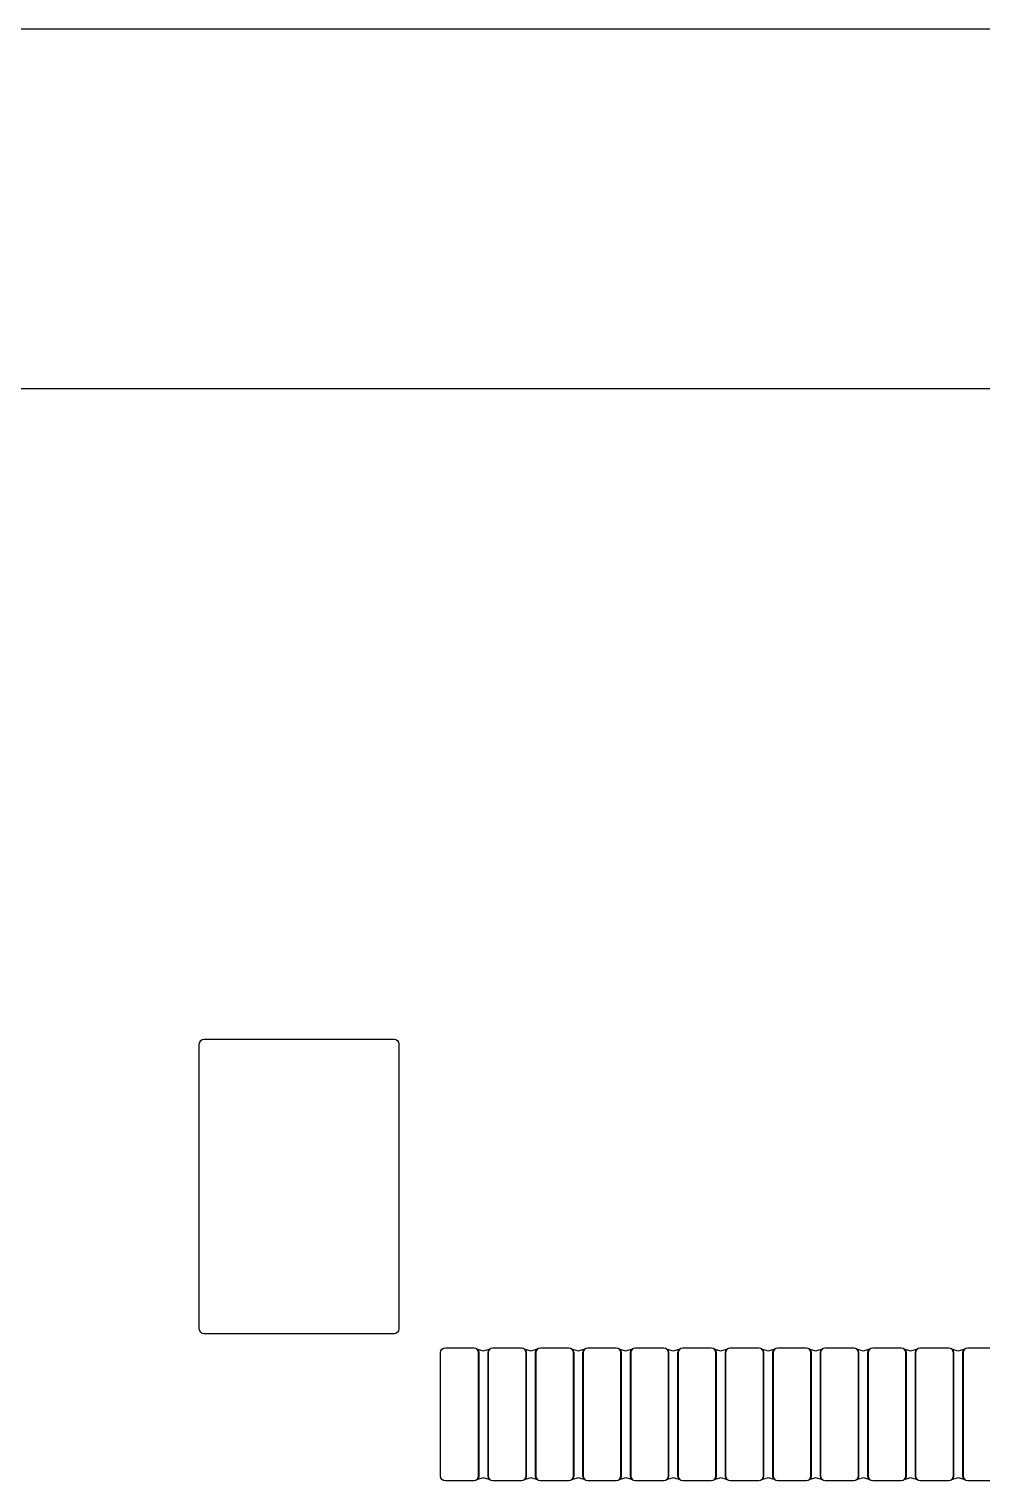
# Model space of a CAD drawing. Extents: x -27 to 356, y -111 to 35.
# Drawn here: x 274.78 to 284.81, y -63.7 to -48.41 of the extents above; entities that cross this region are included whole.
import ezdxf

# ---------------------------------------------------------------- set-up
doc = ezdxf.new("R2010")
doc.units = 0
doc.layers.add('BLACK', color=7, linetype='CONTINUOUS')

msp = doc.modelspace()

# ---------------------------------------------------------------- linework, layer by layer
at = {"layer": 'BLACK', "linetype": 'CONTINUOUS'}
for p, q in [((349.875, -48.4133), (-21.025, -48.4133)), ((349.875, -48.4133), (-21.025, -48.4133)), ((270.816, -52.1983), (349.875, -52.1983)), ((270.816, -52.1983), (349.875, -52.1983)), ((276.573, -59.0983), (276.577, -59.0788)), ((276.573, -62.0983), (276.573, -59.0983)), ((276.577, -59.0788), (276.588, -59.0622)), ((276.588, -59.0622), (276.604, -59.0512)), ((276.604, -59.0512), (276.624, -59.0473)), ((276.624, -59.0473), (278.624, -59.0473)), ((278.624, -59.0473), (278.643, -59.0512)), ((278.643, -59.0512), (278.66, -59.0622)), ((278.66, -59.0622), (278.671, -59.0788)), ((278.671, -59.0788), (278.675, -59.0983)), ((278.675, -59.0983), (278.675, -62.0983)), ((276.577, -62.1178), (276.573, -62.0983)), ((276.588, -62.1344), (276.577, -62.1178)), ((276.604, -62.1454), (276.588, -62.1344)), ((276.624, -62.1493), (276.604, -62.1454)), ((278.624, -62.1493), (276.624, -62.1493)), ((278.643, -62.1454), (278.624, -62.1493)), ((278.66, -62.1344), (278.643, -62.1454)), ((278.671, -62.1178), (278.66, -62.1344)), ((278.675, -62.0983), (278.671, -62.1178)), ((279.113, -62.3483), (279.117, -62.3288)), ((279.113, -63.6483), (279.113, -62.3483)), ((279.117, -62.3288), (279.128, -62.3122)), ((279.128, -62.3122), (279.144, -62.3012)), ((279.144, -62.3012), (279.164, -62.2973)), ((279.164, -62.2973), (279.464, -62.2973)), ((279.464, -62.2973), (279.483, -62.3012)), ((279.483, -62.3012), (279.5, -62.3122)), ((279.499, -62.3125), (279.501, -62.3114)), ((279.499, -62.3145), (279.499, -62.3125)), ((279.509, -62.3296), (279.499, -62.3145)), ((279.5, -62.3122), (279.511, -62.3288)), ((279.501, -62.3114), (279.501, -62.3115)), ((279.501, -62.3115), (279.562, -62.3304)), ((279.513, -62.3485), (279.509, -62.3296)), ((279.511, -62.3288), (279.515, -62.3483)), ((279.513, -63.6481), (279.513, -62.3485)), ((279.515, -62.3483), (279.515, -63.6483)), ((279.562, -62.3304), (279.627, -62.3113)), ((279.613, -62.3483), (279.617, -62.3288)), ((279.613, -63.6483), (279.613, -62.3483)), ((279.619, -62.3296), (279.615, -62.3485)), ((279.615, -62.3485), (279.615, -63.6481)), ((279.617, -62.3288), (279.628, -62.3122)), ((279.629, -62.3144), (279.619, -62.3296)), ((279.627, -62.3113), (279.629, -62.3118)), ((279.628, -62.3122), (279.644, -62.3012)), ((279.629, -62.3118), (279.629, -62.3137)), ((279.629, -62.3137), (279.629, -62.3144)), ((279.644, -62.3012), (279.664, -62.2973)), ((279.664, -62.2973), (279.964, -62.2973)), ((279.964, -62.2973), (279.983, -62.3012)), ((279.983, -62.3012), (280, -62.3122)), ((279.999, -62.3125), (280.001, -62.3114)), ((279.999, -62.3145), (279.999, -62.3125)), ((280.009, -62.3296), (279.999, -62.3145)), ((280, -62.3122), (280.011, -62.3288)), ((280.001, -62.3114), (280.001, -62.3115)), ((280.001, -62.3115), (280.062, -62.3304)), ((280.013, -62.3485), (280.009, -62.3296)), ((280.011, -62.3288), (280.015, -62.3483)), ((280.013, -63.6481), (280.013, -62.3485)), ((280.015, -62.3483), (280.015, -63.6483)), ((280.062, -62.3304), (280.127, -62.3113)), ((280.113, -62.3483), (280.117, -62.3288)), ((280.113, -63.6483), (280.113, -62.3483)), ((280.119, -62.3296), (280.115, -62.3485)), ((280.115, -62.3485), (280.115, -63.6481)), ((280.117, -62.3288), (280.128, -62.3122)), ((280.129, -62.3144), (280.119, -62.3296)), ((280.127, -62.3113), (280.129, -62.3118)), ((280.128, -62.3122), (280.144, -62.3012)), ((280.129, -62.3118), (280.129, -62.3137)), ((280.129, -62.3137), (280.129, -62.3144)), ((280.144, -62.3012), (280.164, -62.2973)), ((280.164, -62.2973), (280.464, -62.2973)), ((280.464, -62.2973), (280.483, -62.3012)), ((280.483, -62.3012), (280.5, -62.3122)), ((280.499, -62.3125), (280.501, -62.3114)), ((280.499, -62.3145), (280.499, -62.3125)), ((280.509, -62.3296), (280.499, -62.3145)), ((280.5, -62.3122), (280.511, -62.3288)), ((280.501, -62.3114), (280.501, -62.3115)), ((280.501, -62.3115), (280.562, -62.3304)), ((280.513, -62.3485), (280.509, -62.3296)), ((280.511, -62.3288), (280.515, -62.3483)), ((280.513, -63.6481), (280.513, -62.3485)), ((280.515, -62.3483), (280.515, -63.6483)), ((280.562, -62.3304), (280.627, -62.3113)), ((280.613, -62.3483), (280.617, -62.3288)), ((280.613, -63.6483), (280.613, -62.3483)), ((280.619, -62.3296), (280.615, -62.3485)), ((280.615, -62.3485), (280.615, -63.6481)), ((280.617, -62.3288), (280.628, -62.3122)), ((280.629, -62.3144), (280.619, -62.3296)), ((280.627, -62.3113), (280.629, -62.3118)), ((280.628, -62.3122), (280.644, -62.3012)), ((280.629, -62.3118), (280.629, -62.3137)), ((280.629, -62.3137), (280.629, -62.3144)), ((280.644, -62.3012), (280.664, -62.2973)), ((280.664, -62.2973), (280.964, -62.2973)), ((280.964, -62.2973), (280.983, -62.3012)), ((280.983, -62.3012), (281, -62.3122)), ((280.999, -62.3125), (281.001, -62.3114)), ((280.999, -62.3145), (280.999, -62.3125)), ((281.009, -62.3296), (280.999, -62.3145)), ((281, -62.3122), (281.011, -62.3288)), ((281.001, -62.3114), (281.001, -62.3115)), ((281.001, -62.3115), (281.062, -62.3304)), ((281.013, -62.3485), (281.009, -62.3296)), ((281.011, -62.3288), (281.015, -62.3483)), ((281.013, -63.6481), (281.013, -62.3485)), ((281.015, -62.3483), (281.015, -63.6483)), ((281.062, -62.3304), (281.127, -62.3113)), ((281.113, -62.3483), (281.117, -62.3288)), ((281.113, -63.6483), (281.113, -62.3483)), ((281.119, -62.3296), (281.115, -62.3485)), ((281.115, -62.3485), (281.115, -63.6481)), ((281.117, -62.3288), (281.128, -62.3122)), ((281.129, -62.3144), (281.119, -62.3296)), ((281.127, -62.3113), (281.129, -62.3118)), ((281.128, -62.3122), (281.144, -62.3012)), ((281.129, -62.3118), (281.129, -62.3137)), ((281.129, -62.3137), (281.129, -62.3144)), ((281.144, -62.3012), (281.164, -62.2973)), ((281.164, -62.2973), (281.464, -62.2973)), ((281.464, -62.2973), (281.483, -62.3012)), ((281.483, -62.3012), (281.5, -62.3122)), ((281.499, -62.3125), (281.501, -62.3114)), ((281.499, -62.3145), (281.499, -62.3125)), ((281.509, -62.3296), (281.499, -62.3145)), ((281.5, -62.3122), (281.511, -62.3288)), ((281.501, -62.3114), (281.501, -62.3115)), ((281.501, -62.3115), (281.562, -62.3304)), ((281.513, -62.3485), (281.509, -62.3296)), ((281.511, -62.3288), (281.515, -62.3483)), ((281.513, -63.6481), (281.513, -62.3485)), ((281.515, -62.3483), (281.515, -63.6483)), ((281.562, -62.3304), (281.627, -62.3113)), ((281.613, -62.3483), (281.617, -62.3288)), ((281.613, -63.6483), (281.613, -62.3483)), ((281.619, -62.3296), (281.615, -62.3485)), ((281.615, -62.3485), (281.615, -63.6481)), ((281.617, -62.3288), (281.628, -62.3122)), ((281.629, -62.3144), (281.619, -62.3296)), ((281.627, -62.3113), (281.629, -62.3118)), ((281.628, -62.3122), (281.644, -62.3012)), ((281.629, -62.3118), (281.629, -62.3137)), ((281.629, -62.3137), (281.629, -62.3144)), ((281.644, -62.3012), (281.664, -62.2973)), ((281.664, -62.2973), (281.964, -62.2973)), ((281.964, -62.2973), (281.983, -62.3012)), ((281.983, -62.3012), (282, -62.3122)), ((281.999, -62.3125), (282.001, -62.3114)), ((281.999, -62.3145), (281.999, -62.3125)), ((282.009, -62.3296), (281.999, -62.3145)), ((282, -62.3122), (282.011, -62.3288)), ((282.001, -62.3114), (282.001, -62.3115)), ((282.001, -62.3115), (282.062, -62.3304)), ((282.013, -62.3485), (282.009, -62.3296)), ((282.011, -62.3288), (282.015, -62.3483)), ((282.013, -63.6481), (282.013, -62.3485)), ((282.015, -62.3483), (282.015, -63.6483)), ((282.062, -62.3304), (282.127, -62.3113)), ((282.113, -62.3483), (282.117, -62.3288)), ((282.113, -63.6483), (282.113, -62.3483)), ((282.119, -62.3296), (282.115, -62.3485)), ((282.115, -62.3485), (282.115, -63.6481)), ((282.117, -62.3288), (282.128, -62.3122)), ((282.129, -62.3144), (282.119, -62.3296)), ((282.127, -62.3113), (282.129, -62.3118)), ((282.128, -62.3122), (282.144, -62.3012)), ((282.129, -62.3118), (282.129, -62.3137)), ((282.129, -62.3137), (282.129, -62.3144)), ((282.144, -62.3012), (282.164, -62.2973)), ((282.164, -62.2973), (282.464, -62.2973)), ((282.464, -62.2973), (282.483, -62.3012)), ((282.483, -62.3012), (282.5, -62.3122)), ((282.499, -62.3125), (282.501, -62.3114)), ((282.499, -62.3145), (282.499, -62.3125)), ((282.509, -62.3296), (282.499, -62.3145)), ((282.5, -62.3122), (282.511, -62.3288)), ((282.501, -62.3114), (282.501, -62.3115)), ((282.501, -62.3115), (282.562, -62.3304)), ((282.513, -62.3485), (282.509, -62.3296)), ((282.511, -62.3288), (282.515, -62.3483)), ((282.513, -63.6481), (282.513, -62.3485)), ((282.515, -62.3483), (282.515, -63.6483)), ((282.562, -62.3304), (282.627, -62.3113)), ((282.613, -62.3483), (282.617, -62.3288)), ((282.613, -63.6483), (282.613, -62.3483)), ((282.619, -62.3296), (282.615, -62.3485)), ((282.615, -62.3485), (282.615, -63.6481)), ((282.617, -62.3288), (282.628, -62.3122)), ((282.629, -62.3144), (282.619, -62.3296)), ((282.627, -62.3113), (282.629, -62.3118)), ((282.628, -62.3122), (282.644, -62.3012)), ((282.629, -62.3118), (282.629, -62.3137)), ((282.629, -62.3137), (282.629, -62.3144)), ((282.644, -62.3012), (282.664, -62.2973)), ((282.664, -62.2973), (282.964, -62.2973)), ((282.964, -62.2973), (282.983, -62.3012)), ((282.983, -62.3012), (283, -62.3122)), ((282.999, -62.3125), (283.001, -62.3114)), ((282.999, -62.3145), (282.999, -62.3125)), ((283.009, -62.3296), (282.999, -62.3145)), ((283, -62.3122), (283.011, -62.3288)), ((283.001, -62.3114), (283.001, -62.3115)), ((283.001, -62.3115), (283.062, -62.3304)), ((283.013, -62.3485), (283.009, -62.3296)), ((283.011, -62.3288), (283.015, -62.3483)), ((283.013, -63.6481), (283.013, -62.3485)), ((283.015, -62.3483), (283.015, -63.6483)), ((283.062, -62.3304), (283.127, -62.3113)), ((283.113, -62.3483), (283.117, -62.3288)), ((283.113, -63.6483), (283.113, -62.3483)), ((283.119, -62.3296), (283.115, -62.3485)), ((283.115, -62.3485), (283.115, -63.6481)), ((283.117, -62.3288), (283.128, -62.3122)), ((283.129, -62.3144), (283.119, -62.3296)), ((283.127, -62.3113), (283.129, -62.3118)), ((283.128, -62.3122), (283.144, -62.3012)), ((283.129, -62.3118), (283.129, -62.3137)), ((283.129, -62.3137), (283.129, -62.3144)), ((283.144, -62.3012), (283.164, -62.2973)), ((283.164, -62.2973), (283.464, -62.2973)), ((283.464, -62.2973), (283.483, -62.3012)), ((283.483, -62.3012), (283.5, -62.3122)), ((283.499, -62.3125), (283.501, -62.3114)), ((283.499, -62.3145), (283.499, -62.3125)), ((283.509, -62.3296), (283.499, -62.3145)), ((283.5, -62.3122), (283.511, -62.3288)), ((283.501, -62.3114), (283.501, -62.3115)), ((283.501, -62.3115), (283.562, -62.3304)), ((283.513, -62.3485), (283.509, -62.3296)), ((283.511, -62.3288), (283.515, -62.3483)), ((283.513, -63.6481), (283.513, -62.3485)), ((283.515, -62.3483), (283.515, -63.6483)), ((283.562, -62.3304), (283.627, -62.3113)), ((283.613, -62.3483), (283.617, -62.3288)), ((283.613, -63.6483), (283.613, -62.3483)), ((283.619, -62.3296), (283.615, -62.3485)), ((283.615, -62.3485), (283.615, -63.6481)), ((283.617, -62.3288), (283.628, -62.3122)), ((283.629, -62.3144), (283.619, -62.3296)), ((283.627, -62.3113), (283.629, -62.3118)), ((283.628, -62.3122), (283.644, -62.3012)), ((283.629, -62.3118), (283.629, -62.3137)), ((283.629, -62.3137), (283.629, -62.3144)), ((283.644, -62.3012), (283.664, -62.2973)), ((283.664, -62.2973), (283.964, -62.2973)), ((283.964, -62.2973), (283.983, -62.3012)), ((283.983, -62.3012), (284, -62.3122)), ((283.999, -62.3125), (284.001, -62.3114)), ((283.999, -62.3145), (283.999, -62.3125)), ((284.009, -62.3296), (283.999, -62.3145)), ((284, -62.3122), (284.011, -62.3288)), ((284.001, -62.3114), (284.001, -62.3115)), ((284.001, -62.3115), (284.062, -62.3304)), ((284.013, -62.3485), (284.009, -62.3296)), ((284.011, -62.3288), (284.015, -62.3483)), ((284.013, -63.6481), (284.013, -62.3485)), ((284.015, -62.3483), (284.015, -63.6483)), ((284.062, -62.3304), (284.127, -62.3113)), ((284.113, -62.3483), (284.117, -62.3288)), ((284.113, -63.6483), (284.113, -62.3483)), ((284.119, -62.3296), (284.115, -62.3485)), ((284.115, -62.3485), (284.115, -63.6481)), ((284.117, -62.3288), (284.128, -62.3122)), ((284.129, -62.3144), (284.119, -62.3296)), ((284.127, -62.3113), (284.129, -62.3118)), ((284.128, -62.3122), (284.144, -62.3012)), ((284.129, -62.3118), (284.129, -62.3137)), ((284.129, -62.3137), (284.129, -62.3144)), ((284.144, -62.3012), (284.164, -62.2973)), ((284.164, -62.2973), (284.464, -62.2973)), ((284.464, -62.2973), (284.483, -62.3012)), ((284.483, -62.3012), (284.5, -62.3122)), ((284.499, -62.3125), (284.501, -62.3114)), ((284.499, -62.3145), (284.499, -62.3125)), ((284.509, -62.3296), (284.499, -62.3145)), ((284.5, -62.3122), (284.511, -62.3288)), ((284.501, -62.3114), (284.501, -62.3115)), ((284.501, -62.3115), (284.562, -62.3304)), ((284.513, -62.3485), (284.509, -62.3296)), ((284.511, -62.3288), (284.515, -62.3483)), ((284.513, -63.6481), (284.513, -62.3485)), ((284.515, -62.3483), (284.515, -63.6483)), ((284.562, -62.3304), (284.627, -62.3113)), ((284.613, -62.3483), (284.617, -62.3288)), ((284.613, -63.6483), (284.613, -62.3483)), ((284.619, -62.3296), (284.615, -62.3485)), ((284.615, -62.3485), (284.615, -63.6481)), ((284.617, -62.3288), (284.628, -62.3122)), ((284.629, -62.3144), (284.619, -62.3296)), ((284.627, -62.3113), (284.629, -62.3118)), ((284.628, -62.3122), (284.644, -62.3012)), ((284.629, -62.3118), (284.629, -62.3137)), ((284.629, -62.3137), (284.629, -62.3144)), ((284.644, -62.3012), (284.664, -62.2973)), ((284.664, -62.2973), (284.964, -62.2973)), ((279.117, -63.6678), (279.113, -63.6483)), ((279.128, -63.6844), (279.117, -63.6678)), ((279.144, -63.6954), (279.128, -63.6844)), ((279.164, -63.6993), (279.144, -63.6954)), ((279.464, -63.6993), (279.164, -63.6993)), ((279.483, -63.6954), (279.464, -63.6993)), ((279.5, -63.6844), (279.483, -63.6954)), ((279.499, -63.6822), (279.509, -63.667)), ((279.499, -63.6829), (279.499, -63.6822)), ((279.499, -63.6848), (279.499, -63.6829)), ((279.501, -63.6853), (279.499, -63.6848)), ((279.511, -63.6678), (279.5, -63.6844)), ((279.566, -63.6662), (279.501, -63.6853)), ((279.509, -63.667), (279.513, -63.6481)), ((279.515, -63.6483), (279.511, -63.6678)), ((279.626, -63.6851), (279.566, -63.6662)), ((279.617, -63.6678), (279.613, -63.6483)), ((279.615, -63.6481), (279.619, -63.667)), ((279.628, -63.6844), (279.617, -63.6678)), ((279.619, -63.667), (279.629, -63.6821)), ((279.627, -63.6852), (279.626, -63.6851)), ((279.629, -63.6841), (279.627, -63.6852)), ((279.644, -63.6954), (279.628, -63.6844)), ((279.629, -63.6821), (279.629, -63.6841)), ((279.664, -63.6993), (279.644, -63.6954)), ((279.964, -63.6993), (279.664, -63.6993)), ((279.983, -63.6954), (279.964, -63.6993)), ((280, -63.6844), (279.983, -63.6954)), ((279.999, -63.6822), (280.009, -63.667)), ((279.999, -63.6829), (279.999, -63.6822)), ((279.999, -63.6848), (279.999, -63.6829)), ((280.001, -63.6853), (279.999, -63.6848)), ((280.011, -63.6678), (280, -63.6844)), ((280.066, -63.6662), (280.001, -63.6853)), ((280.009, -63.667), (280.013, -63.6481)), ((280.015, -63.6483), (280.011, -63.6678)), ((280.126, -63.6851), (280.066, -63.6662)), ((280.117, -63.6678), (280.113, -63.6483)), ((280.115, -63.6481), (280.119, -63.667)), ((280.128, -63.6844), (280.117, -63.6678)), ((280.119, -63.667), (280.129, -63.6821)), ((280.127, -63.6852), (280.126, -63.6851)), ((280.129, -63.6841), (280.127, -63.6852)), ((280.144, -63.6954), (280.128, -63.6844)), ((280.129, -63.6821), (280.129, -63.6841)), ((280.164, -63.6993), (280.144, -63.6954)), ((280.464, -63.6993), (280.164, -63.6993)), ((280.483, -63.6954), (280.464, -63.6993)), ((280.5, -63.6844), (280.483, -63.6954)), ((280.499, -63.6822), (280.509, -63.667)), ((280.499, -63.6829), (280.499, -63.6822)), ((280.499, -63.6848), (280.499, -63.6829)), ((280.501, -63.6853), (280.499, -63.6848)), ((280.511, -63.6678), (280.5, -63.6844)), ((280.566, -63.6662), (280.501, -63.6853)), ((280.509, -63.667), (280.513, -63.6481)), ((280.515, -63.6483), (280.511, -63.6678)), ((280.626, -63.6851), (280.566, -63.6662)), ((280.617, -63.6678), (280.613, -63.6483)), ((280.615, -63.6481), (280.619, -63.667)), ((280.628, -63.6844), (280.617, -63.6678)), ((280.619, -63.667), (280.629, -63.6821)), ((280.627, -63.6852), (280.626, -63.6851)), ((280.629, -63.6841), (280.627, -63.6852)), ((280.644, -63.6954), (280.628, -63.6844)), ((280.629, -63.6821), (280.629, -63.6841)), ((280.664, -63.6993), (280.644, -63.6954)), ((280.964, -63.6993), (280.664, -63.6993)), ((280.983, -63.6954), (280.964, -63.6993)), ((281, -63.6844), (280.983, -63.6954)), ((280.999, -63.6822), (281.009, -63.667)), ((280.999, -63.6829), (280.999, -63.6822)), ((280.999, -63.6848), (280.999, -63.6829)), ((281.001, -63.6853), (280.999, -63.6848)), ((281.011, -63.6678), (281, -63.6844)), ((281.066, -63.6662), (281.001, -63.6853)), ((281.009, -63.667), (281.013, -63.6481)), ((281.015, -63.6483), (281.011, -63.6678)), ((281.126, -63.6851), (281.066, -63.6662)), ((281.117, -63.6678), (281.113, -63.6483)), ((281.115, -63.6481), (281.119, -63.667)), ((281.128, -63.6844), (281.117, -63.6678)), ((281.119, -63.667), (281.129, -63.6821)), ((281.127, -63.6852), (281.126, -63.6851)), ((281.129, -63.6841), (281.127, -63.6852)), ((281.144, -63.6954), (281.128, -63.6844)), ((281.129, -63.6821), (281.129, -63.6841)), ((281.164, -63.6993), (281.144, -63.6954)), ((281.464, -63.6993), (281.164, -63.6993)), ((281.483, -63.6954), (281.464, -63.6993)), ((281.5, -63.6844), (281.483, -63.6954)), ((281.499, -63.6822), (281.509, -63.667)), ((281.499, -63.6829), (281.499, -63.6822)), ((281.499, -63.6848), (281.499, -63.6829)), ((281.501, -63.6853), (281.499, -63.6848)), ((281.511, -63.6678), (281.5, -63.6844)), ((281.566, -63.6662), (281.501, -63.6853)), ((281.509, -63.667), (281.513, -63.6481)), ((281.515, -63.6483), (281.511, -63.6678)), ((281.626, -63.6851), (281.566, -63.6662)), ((281.617, -63.6678), (281.613, -63.6483)), ((281.615, -63.6481), (281.619, -63.667)), ((281.628, -63.6844), (281.617, -63.6678)), ((281.619, -63.667), (281.629, -63.6821)), ((281.627, -63.6852), (281.626, -63.6851)), ((281.629, -63.6841), (281.627, -63.6852)), ((281.644, -63.6954), (281.628, -63.6844)), ((281.629, -63.6821), (281.629, -63.6841)), ((281.664, -63.6993), (281.644, -63.6954)), ((281.964, -63.6993), (281.664, -63.6993)), ((281.983, -63.6954), (281.964, -63.6993)), ((282, -63.6844), (281.983, -63.6954)), ((281.999, -63.6822), (282.009, -63.667)), ((281.999, -63.6829), (281.999, -63.6822)), ((281.999, -63.6848), (281.999, -63.6829)), ((282.001, -63.6853), (281.999, -63.6848)), ((282.011, -63.6678), (282, -63.6844)), ((282.066, -63.6662), (282.001, -63.6853)), ((282.009, -63.667), (282.013, -63.6481)), ((282.015, -63.6483), (282.011, -63.6678)), ((282.126, -63.6851), (282.066, -63.6662)), ((282.117, -63.6678), (282.113, -63.6483)), ((282.115, -63.6481), (282.119, -63.667)), ((282.128, -63.6844), (282.117, -63.6678)), ((282.119, -63.667), (282.129, -63.6821)), ((282.127, -63.6852), (282.126, -63.6851)), ((282.129, -63.6841), (282.127, -63.6852)), ((282.144, -63.6954), (282.128, -63.6844)), ((282.129, -63.6821), (282.129, -63.6841)), ((282.164, -63.6993), (282.144, -63.6954)), ((282.464, -63.6993), (282.164, -63.6993)), ((282.483, -63.6954), (282.464, -63.6993)), ((282.5, -63.6844), (282.483, -63.6954)), ((282.499, -63.6822), (282.509, -63.667)), ((282.499, -63.6829), (282.499, -63.6822)), ((282.499, -63.6848), (282.499, -63.6829)), ((282.501, -63.6853), (282.499, -63.6848)), ((282.511, -63.6678), (282.5, -63.6844)), ((282.566, -63.6662), (282.501, -63.6853)), ((282.509, -63.667), (282.513, -63.6481)), ((282.515, -63.6483), (282.511, -63.6678)), ((282.626, -63.6851), (282.566, -63.6662)), ((282.617, -63.6678), (282.613, -63.6483)), ((282.615, -63.6481), (282.619, -63.667)), ((282.628, -63.6844), (282.617, -63.6678)), ((282.619, -63.667), (282.629, -63.6821)), ((282.627, -63.6852), (282.626, -63.6851)), ((282.629, -63.6841), (282.627, -63.6852)), ((282.644, -63.6954), (282.628, -63.6844)), ((282.629, -63.6821), (282.629, -63.6841)), ((282.664, -63.6993), (282.644, -63.6954)), ((282.964, -63.6993), (282.664, -63.6993)), ((282.983, -63.6954), (282.964, -63.6993)), ((283, -63.6844), (282.983, -63.6954)), ((282.999, -63.6822), (283.009, -63.667)), ((282.999, -63.6829), (282.999, -63.6822)), ((282.999, -63.6848), (282.999, -63.6829)), ((283.001, -63.6853), (282.999, -63.6848)), ((283.011, -63.6678), (283, -63.6844)), ((283.066, -63.6662), (283.001, -63.6853)), ((283.009, -63.667), (283.013, -63.6481)), ((283.015, -63.6483), (283.011, -63.6678)), ((283.126, -63.6851), (283.066, -63.6662)), ((283.117, -63.6678), (283.113, -63.6483)), ((283.115, -63.6481), (283.119, -63.667)), ((283.128, -63.6844), (283.117, -63.6678)), ((283.119, -63.667), (283.129, -63.6821)), ((283.127, -63.6852), (283.126, -63.6851)), ((283.129, -63.6841), (283.127, -63.6852)), ((283.144, -63.6954), (283.128, -63.6844)), ((283.129, -63.6821), (283.129, -63.6841)), ((283.164, -63.6993), (283.144, -63.6954)), ((283.464, -63.6993), (283.164, -63.6993)), ((283.483, -63.6954), (283.464, -63.6993)), ((283.5, -63.6844), (283.483, -63.6954)), ((283.499, -63.6822), (283.509, -63.667)), ((283.499, -63.6829), (283.499, -63.6822)), ((283.499, -63.6848), (283.499, -63.6829)), ((283.501, -63.6853), (283.499, -63.6848)), ((283.511, -63.6678), (283.5, -63.6844)), ((283.566, -63.6662), (283.501, -63.6853)), ((283.509, -63.667), (283.513, -63.6481)), ((283.515, -63.6483), (283.511, -63.6678)), ((283.626, -63.6851), (283.566, -63.6662)), ((283.617, -63.6678), (283.613, -63.6483)), ((283.615, -63.6481), (283.619, -63.667)), ((283.628, -63.6844), (283.617, -63.6678)), ((283.619, -63.667), (283.629, -63.6821)), ((283.627, -63.6852), (283.626, -63.6851)), ((283.629, -63.6841), (283.627, -63.6852)), ((283.644, -63.6954), (283.628, -63.6844)), ((283.629, -63.6821), (283.629, -63.6841)), ((283.664, -63.6993), (283.644, -63.6954)), ((283.964, -63.6993), (283.664, -63.6993)), ((283.983, -63.6954), (283.964, -63.6993)), ((284, -63.6844), (283.983, -63.6954)), ((283.999, -63.6822), (284.009, -63.667)), ((283.999, -63.6829), (283.999, -63.6822)), ((283.999, -63.6848), (283.999, -63.6829)), ((284.001, -63.6853), (283.999, -63.6848)), ((284.011, -63.6678), (284, -63.6844)), ((284.066, -63.6662), (284.001, -63.6853)), ((284.009, -63.667), (284.013, -63.6481)), ((284.015, -63.6483), (284.011, -63.6678)), ((284.126, -63.6851), (284.066, -63.6662)), ((284.117, -63.6678), (284.113, -63.6483)), ((284.115, -63.6481), (284.119, -63.667)), ((284.128, -63.6844), (284.117, -63.6678)), ((284.119, -63.667), (284.129, -63.6821)), ((284.127, -63.6852), (284.126, -63.6851)), ((284.129, -63.6841), (284.127, -63.6852)), ((284.144, -63.6954), (284.128, -63.6844)), ((284.129, -63.6821), (284.129, -63.6841)), ((284.164, -63.6993), (284.144, -63.6954)), ((284.464, -63.6993), (284.164, -63.6993)), ((284.483, -63.6954), (284.464, -63.6993)), ((284.5, -63.6844), (284.483, -63.6954)), ((284.499, -63.6822), (284.509, -63.667)), ((284.499, -63.6829), (284.499, -63.6822)), ((284.499, -63.6848), (284.499, -63.6829)), ((284.501, -63.6853), (284.499, -63.6848)), ((284.511, -63.6678), (284.5, -63.6844)), ((284.566, -63.6662), (284.501, -63.6853)), ((284.509, -63.667), (284.513, -63.6481)), ((284.515, -63.6483), (284.511, -63.6678)), ((284.626, -63.6851), (284.566, -63.6662)), ((284.617, -63.6678), (284.613, -63.6483)), ((284.615, -63.6481), (284.619, -63.667)), ((284.628, -63.6844), (284.617, -63.6678)), ((284.619, -63.667), (284.629, -63.6821)), ((284.627, -63.6852), (284.626, -63.6851)), ((284.629, -63.6841), (284.627, -63.6852)), ((284.644, -63.6954), (284.628, -63.6844)), ((284.629, -63.6821), (284.629, -63.6841)), ((284.664, -63.6993), (284.644, -63.6954)), ((284.964, -63.6993), (284.664, -63.6993))]:
    msp.add_line(p, q, dxfattribs=at)

doc.saveas('drawing.dxf')
